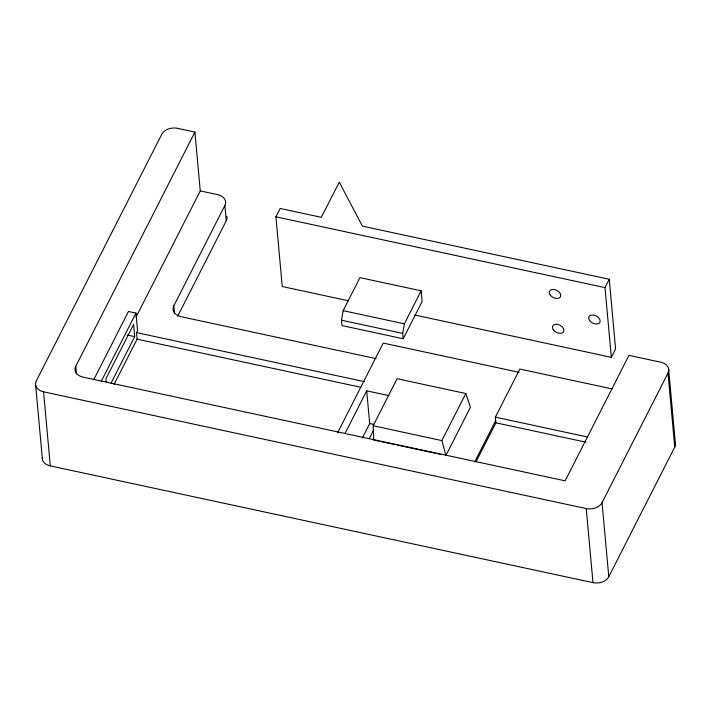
<?xml version="1.0" encoding="UTF-8"?>
<svg xmlns="http://www.w3.org/2000/svg" width="711" height="711" viewBox="0 0 711 711"><rect width="100%" height="100%" fill="white"/><g stroke="black" fill="none" stroke-linecap="round" stroke-linejoin="round"><path stroke-width="1.07" d="M341.511 320.226L343.146 310.671L359.962 277.637L421.152 290.799L422.13 301.544L403.199 338.765L342 325.594L341.511 320.226L402.71 333.388L403.199 338.765M402.71 333.388L404.346 323.834L421.152 290.799M76.459 373.906L75.766 366.281L194.912 132.086L177.59 128.353A12.327 8.692 -5.2 0 0 161.788 134.237L36.261 380.98A12.327 8.692 -5.2 0 0 43.549 391.823L50.294 465.892L592.983 582.647A12.327 8.692 -5.2 0 0 608.785 576.763L674.739 447.121A12.327 8.692 -5.2 0 0 675.326 442.606L668.58 368.538M93.808 379.612L128.469 311.48L135.97 313.098L137.561 330.526L136.494 332.615L137.09 339.147L114.018 384.5M101.309 381.229L135.97 313.098M136.068 317.079L200.271 190.904L194.912 132.086M111.076 383.096L134.708 336.632L133.606 324.429L105.939 378.803L106.223 381.851M174.506 313.471L173.813 305.846L224.88 205.479A12.327 8.692 -5.2 0 0 217.584 194.627L200.271 190.904M177.706 316.173L226.267 220.721A12.327 8.692 -5.2 0 0 226.845 216.206M348.506 300.789L282.258 286.533L275.912 216.819L280.17 208.456L321.292 217.308L339.289 182.203L362.423 226.151L609.247 279.254L615.593 348.968L611.336 357.331L414.762 315.035M337.503 432.99L383.238 343.093L519.066 372.315M345.004 433.514L366.707 390.854L388.846 395.618M362.281 438.074L369.684 423.534L366.707 390.854M379.123 441.149L373.737 439.993L373.151 425.729L397.067 378.723L465.821 393.512L470.424 407.314L445.904 455.52L441.86 440.607L465.821 393.512M369.258 438.731L373.693 430.004M475.943 461.99L495.878 422.814L495.363 417.153L519.83 369.062L612.1 388.908M474.752 461.768L495.674 420.636M611.336 357.331L604.99 287.617L609.247 279.254M608.785 576.763L602.039 502.695L668.002 373.053A12.327 8.692 -5.2 0 0 660.706 362.201L628.959 355.376L565.129 480.832L83.054 377.123A12.327 8.692 -5.2 0 1 75.766 366.281M275.912 216.819L604.99 287.617M343.146 310.671L404.346 323.834M376.155 358.655L181.101 316.697A12.327 8.692 -5.2 0 1 173.813 305.846M136.494 332.615L364.441 381.656M127.225 335.023L134.708 336.632M137.09 339.147L360.69 387.255M495.363 417.153L587.633 437.007M495.878 422.814L585.98 442.198M369.684 423.534L373.897 424.44M381.274 441.611L395.28 444.624M397.431 445.086L435.132 453.2M437.283 453.662L441.593 454.587M43.549 391.823L586.237 508.578A12.327 8.692 -5.2 0 0 602.039 502.695M373.151 425.729L441.86 440.607M668.002 373.053L674.739 447.121M586.237 508.578L592.983 582.647M224.88 205.479L226.267 220.721M35.674 385.495L42.42 459.564M50.294 465.892A12.327 8.692 -5.2 0 1 42.242 458.053M553.38 329.913A6.168 3.999 27 0 0 563.379 332.064A6.168 3.999 27 0 0 557.78 324.447A6.168 3.999 27 0 0 553.38 329.913M589.623 320.617A6.168 3.999 27 0 0 599.622 322.767A6.168 3.999 27 0 0 594.023 315.16A6.168 3.999 27 0 0 589.623 320.617M550.207 295.056A6.168 3.999 27 0 0 560.206 297.207A6.168 3.999 27 0 0 554.607 289.59A6.168 3.999 27 0 0 550.207 295.056"/></g></svg>
